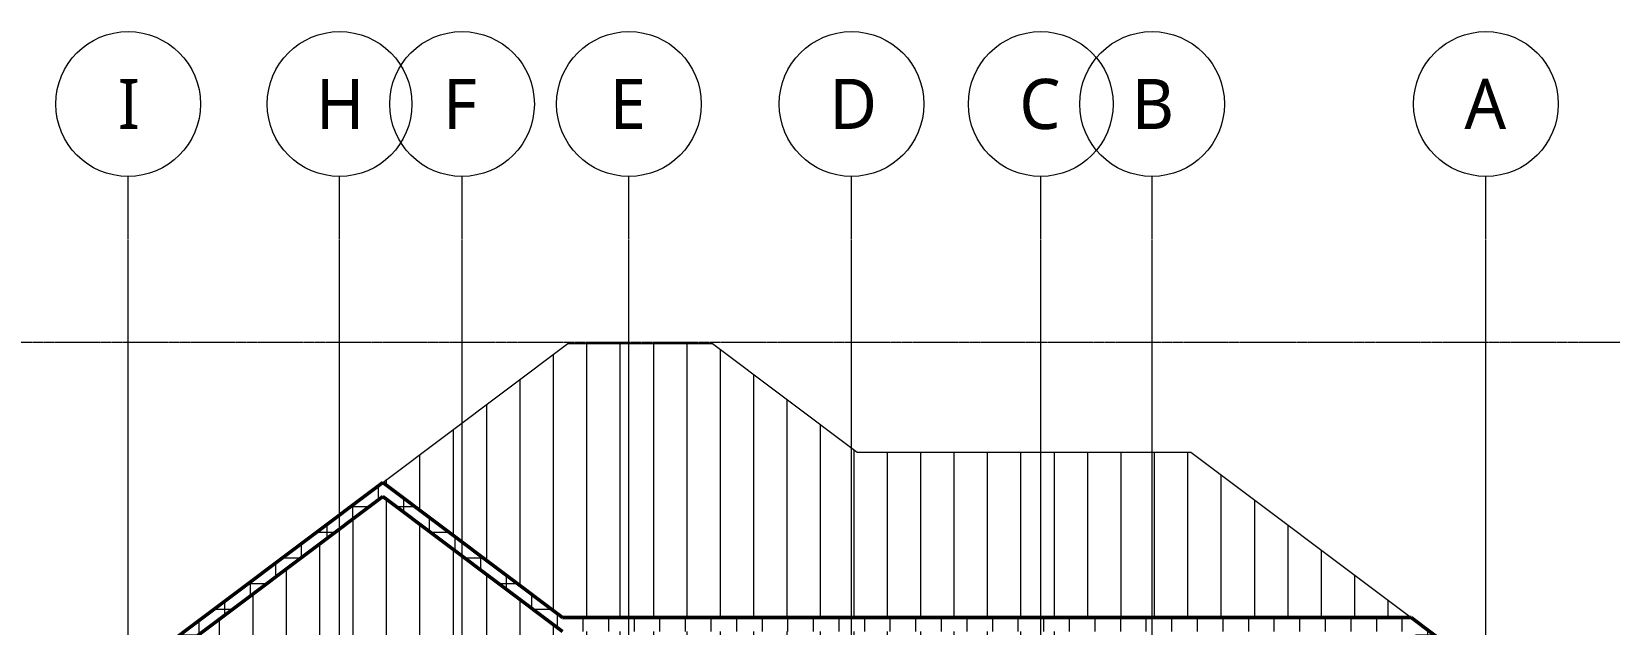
# Model space of a CAD drawing. Header units: millimetres. Extents: x -18254 to 14487, y -2297 to 13088.
# Drawn here: x -10690 to 3488, y 7767 to 13088 of the extents above; entities that cross this region are included whole.
import ezdxf

# ---------------------------------------------------------------- set-up
doc = ezdxf.new("R2010")
doc.units = ezdxf.units.MM
doc.linetypes.add('Dash Dot 4_5mm', pattern=[7.5, 4.5, -1.5, 0, -1.5])
doc.linetypes.add('Grid Line 12_5mm', pattern=[21.5, 12.5, -3, 3, -3])
for name, color, linetype, lineweight in [('A-FLOR-LEVL-OTLN-2', 7, 'Dash Dot 4_5mm', 9), ('A-ROOF-____-MCUT', 7, 'Continuous', 50), ('A-ROOF-____-OTLN', 7, 'Continuous', 15), ('A-ROOF-____-PATT-2', 7, 'Continuous', 9), ('S-GRID-____-IDEN', 7, 'Continuous', 9), ('S-GRID-____-OTLN-1', 7, 'Grid Line 12_5mm', 9)]:
    doc.layers.add(name, color=color, linetype=linetype, lineweight=lineweight)
doc.layers.add('A-ROOF-____-PATT-1', color=9, linetype='Continuous', lineweight=9, true_color=0xc0c0c0)
doc.styles.add('Trebuchet MS_1', font='trebuc.ttf', dxfattribs={"height": 450})

# ---------------------------------------------------------------- blocks, each defined once
blk = doc.blocks.new('Grid - M_Grid Head - Circle-50561-Section 3')
at = {"layer": 'S-GRID-____-IDEN'}
blk.add_circle((2378, 12438), 650, dxfattribs=at)

msp = doc.modelspace()

# ---------------------------------------------------------------- hatches: boundary and pattern name
at = {"layer": 'A-ROOF-____-PATT-1'}
h = msp.add_hatch(dxfattribs=at)
h.set_pattern_fill('FP_2', color=256, style=0, pattern_type=2)
h.set_pattern_definition([(0, (-2283.7, 5143.75), (0, 230), []), (90, (-2283.7, 5143.75), (-230, 1e-14), [])])
h.paths.add_polyline_path([(2378, 7200), (2378, 7325), (1705, 7829), (-5920, 7829), (-7535, 9041), (-9822, 7325), (-9822, 7200), (-7535, 8916), (-5920, 7704), (1705, 7704)])
at = {"layer": 'A-ROOF-____-PATT-2'}
h = msp.add_hatch(dxfattribs=at)
h.set_pattern_fill('FP_4', color=256, style=0, pattern_type=2)
h.set_pattern_definition([(90, (0, 6449.36), (-300, 2e-14), [])])
h.paths.add_polyline_path([(-2283, 7829), (1705, 7829), (-272, 9313), (-3272, 9313), (-4572, 10288), (-5872, 10288), (-7535, 9041), (-5920, 7829), (-3960, 7829)])
h = msp.add_hatch(dxfattribs=at)
h.set_pattern_fill('FP_3', color=256, style=0, pattern_type=2)
h.set_pattern_definition([(90, (0, 11822.64), (-300, 2e-14), [])])
h.paths.add_polyline_path([(-1672, 7200), (-622, 7200), (-1295, 7704), (-5920, 7704), (-7535, 8916), (-9822, 7200), (-2283, 7200)])

# ---------------------------------------------------------------- linework, layer by layer
at = {"layer": 'A-FLOR-LEVL-OTLN-2'}
msp.add_line((-18254, 10300), (13687, 10300), dxfattribs=at)
at = {"layer": 'A-ROOF-____-MCUT'}
for p, q in [((-7535, 9041), (-9822, 7325)), ((-5920, 7829), (-7535, 9041)), ((-9822, 7200), (-7535, 8916)), ((-7535, 8916), (-5920, 7704)), ((1705, 7829), (-5920, 7829)), ((2378, 7325), (1705, 7829))]:
    msp.add_line(p, q, dxfattribs=at)
at = {"layer": 'A-ROOF-____-OTLN'}
for p, q in [((-7535, 9041), (-5872, 10288)), ((-5872, 10288), (-4572, 10288)), ((-4572, 10288), (-3272, 9313)), ((-3272, 9313), (-272, 9313)), ((-272, 9313), (1705, 7829))]:
    msp.add_line(p, q, dxfattribs=at)
at = {"layer": 'S-GRID-____-OTLN-1'}
for p, q in [((-9822, -2297), (-9822, 11788)), ((-7922, -2297), (-7922, 11788)), ((-6822, -2297), (-6822, 11788)), ((-5322, -2297), (-5322, 11788)), ((-3322, -2297), (-3322, 11788)), ((-1622, -2297), (-1622, 11788)), ((-622, -2297), (-622, 11788)), ((2378, -2297), (2378, 11788))]:
    msp.add_line(p, q, dxfattribs=at)

# ---------------------------------------------------------------- block references
at = {"layer": 'S-GRID-____-IDEN'}
for p in [(-12200, 0), (-10300, 0), (-9200, 0), (-7700, 0), (-5700, 0), (-4000, 0), (0, 0)]:
    msp.add_blockref('Grid - M_Grid Head - Circle-50561-Section 3', p, dxfattribs=at)

# ---------------------------------------------------------------- next in the draw order: texts
at = {"layer": 'S-GRID-____-IDEN', "char_height": 450, "attachment_point": 1, "style": 'Trebuchet MS_1', "bg_fill": 3, "box_fill_scale": 1.25, "bg_fill_color": 9, "bg_fill_true_color": 13158600, "bg_fill_transparency": 0}
for s, insert, width in [('I', (-9915, 12664), 216.46), ('H', (-8135, 12664), 505.06), ('F', (-6992, 12664), 400.84), ('E', (-5495, 12664), 408.86), ('D', (-3521, 12664), 473), ('C', (-1815, 12664), 456.96), ('A', (2185, 12664), 456.96)]:
    msp.add_mtext(s, dxfattribs=dict(at, insert=insert, width=width))

# ---------------------------------------------------------------- next in the draw order: block references
at = {"layer": 'S-GRID-____-IDEN'}
msp.add_blockref('Grid - M_Grid Head - Circle-50561-Section 3', (-3000, 0), dxfattribs=at)

# ---------------------------------------------------------------- next in the draw order: texts
at = {"layer": 'S-GRID-____-IDEN', "insert": (-805, 12664), "char_height": 450, "width": 432.91, "attachment_point": 1, "style": 'Trebuchet MS_1', "bg_fill": 3, "box_fill_scale": 1.25, "bg_fill_color": 9, "bg_fill_true_color": 13158600, "bg_fill_transparency": 0}
msp.add_mtext('B', dxfattribs=at)

doc.saveas('drawing.dxf')
